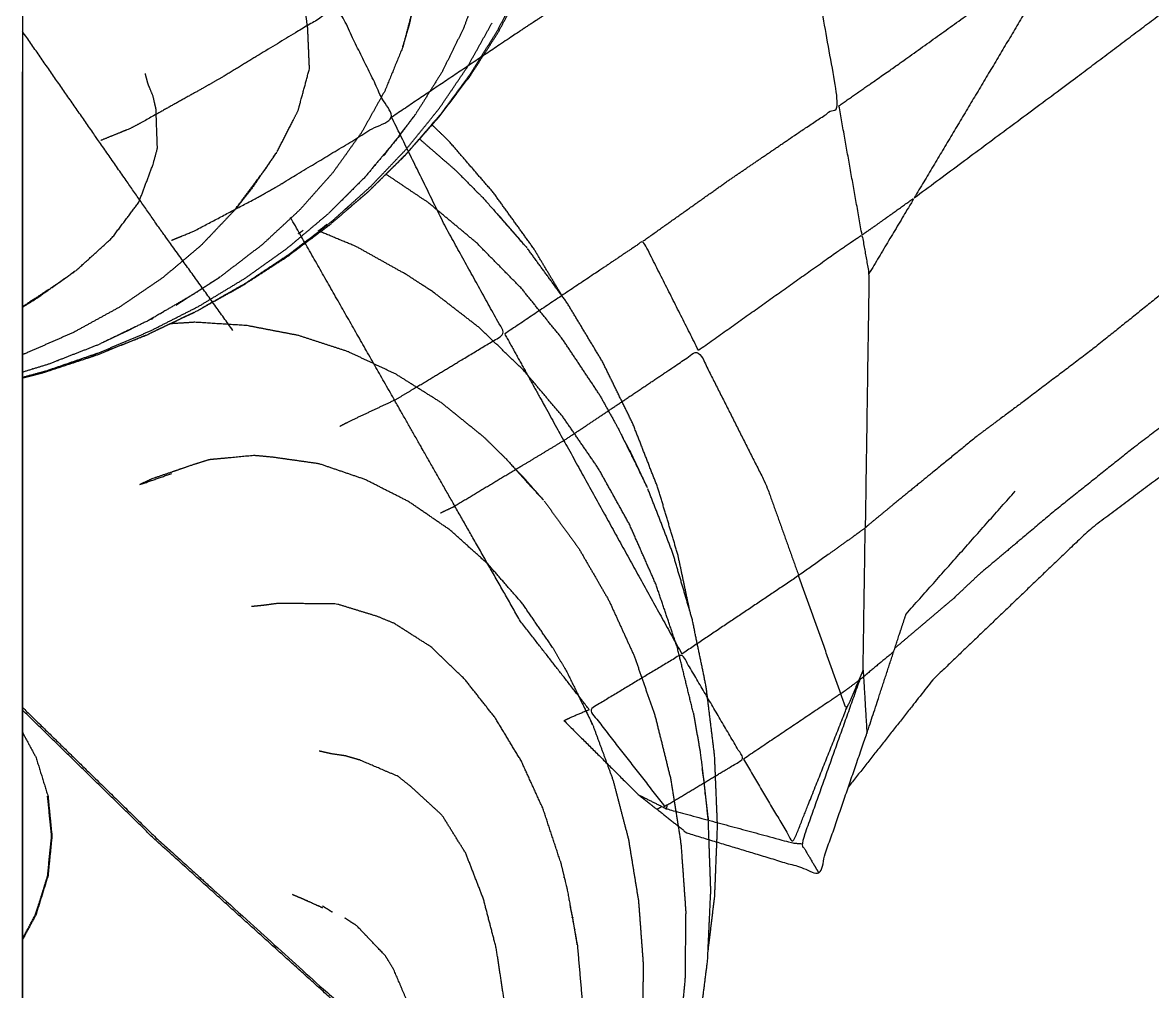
# Model space of a CAD drawing. Header units: millimetres. Extents: x 3429 to 24139, y -631 to 9878.
# Drawn here: x 8512.63 to 8530.02, y 3464.2 to 3479.12 of the extents above; entities that cross this region are included whole.
import ezdxf

# ---------------------------------------------------------------- set-up
doc = ezdxf.new("R2010")
doc.units = ezdxf.units.MM
doc.layers.add('multid_gorunus_3', color=23, linetype='Continuous', lineweight=13)
doc.layers.add('multid_gorunus_4', color=15, linetype='Continuous', lineweight=9)

# ---------------------------------------------------------------- blocks, each defined once
blk = doc.blocks.new('grup-2')
at = {"layer": 'multid_gorunus_3', "lineweight": -3}
for points, degree, knots in [([(1978.928, 6217.144), (1978.928, 6216.155), (1978.928, 6213.761), (1978.928, 6208.959), (1978.928, 6202.868), (1978.928, 6195.487), (1978.928, 6186.836), (1978.928, 6176.969), (1978.928, 6165.969), (1978.928, 6153.941), (1978.928, 6141.024), (1978.928, 6127.365), (1978.928, 6113.136), (1978.928, 6098.504), (1978.928, 6083.653), (1978.928, 6068.742), (1978.928, 6053.94), (1978.928, 6039.26), (1978.928, 6024.58), (1978.928, 6005.778), (1978.928, 5990.869), (1978.928, 5976.016), (1978.928, 5961.387), (1978.928, 5947.155), (1978.928, 5933.498), (1978.928, 5920.578), (1978.928, 5947.227), (1978.928, 5936.226), (1978.928, 5926.36), (1978.928, 5917.707), (1978.928, 5910.327), (1978.928, 5904.236), (1978.928, 5899.433), (1978.928, 5897.04), (1978.928, 5896.051)], 3, [200, 200, 200, 200, 215.285175, 230.934783, 246.910875, 263.16962, 279.661789, 296.333468, 313.127007, 329.982146, 346.837285, 363.630824, 380.302503, 396.794672, 413.053417, 429.029509, 444.679117, 459.964292, 475.249467, 490.899075, 506.875167, 523.133912, 539.62608, 556.29776, 573.091299, 589.946438, 606.801576, 623.595115, 640.266795, 656.758963, 673.017709, 688.9938, 704.643409, 719.928583, 719.928583, 719.928583, 719.928583]), ([(1965.201, 5939.884), (1963.975, 5940.794), (1962.749, 5941.704), (1961.895, 5942.347), (1961.042, 5942.99), (1960.411, 5943.443), (1959.78, 5943.896), (1958.93, 5944.519), (1958.081, 5945.141), (1957.47, 5945.597), (1956.86, 5946.052), (1956.39, 5946.403), (1955.919, 5946.753), (1955.125, 5947.347), (1954.33, 5947.94), (1953.68, 5948.437), (1953.03, 5948.933), (1952.565, 5949.278), (1952.101, 5949.623), (1951.51, 5950.076), (1950.918, 5950.528), (1950.461, 5950.895), (1950.004, 5951.262), (1949.924, 5951.338), (1949.844, 5951.414), (1949.833, 5951.436), (1949.822, 5951.458), (1949.769, 5951.53), (1949.716, 5951.602), (1949.363, 5951.924), (1949.01, 5952.246)], 2, [0, 0, 0, 1, 1, 2, 2, 3, 3, 4, 4, 5, 5, 6, 6, 7, 7, 8, 8, 9, 9, 10, 10, 11, 11, 12, 12, 13, 13, 14, 14, 15, 15, 15]), ([(1947.41, 5948.925), (1947.652, 5948.701), (1947.894, 5948.476), (1947.931, 5948.448), (1947.968, 5948.42), (1947.994, 5948.4), (1948.021, 5948.38), (1948.308, 5948.173), (1948.595, 5947.966), (1949.421, 5947.37), (1950.246, 5946.773), (1950.813, 5946.342), (1951.379, 5945.911), (1952.205, 5945.298), (1953.03, 5944.684), (1953.788, 5944.133), (1954.546, 5943.582), (1955.398, 5942.947), (1956.25, 5942.311), (1956.999, 5941.752), (1957.748, 5941.193), (1958.366, 5940.732), (1958.984, 5940.272), (1959.927, 5939.547), (1960.87, 5938.823), (1961.674, 5938.179), (1962.479, 5937.535), (1962.977, 5937.158), (1963.476, 5936.781), (1963.849, 5936.502), (1964.223, 5936.224), (1964.867, 5935.698), (1965.512, 5935.173), (1965.714, 5935.006), (1965.916, 5934.839), (1965.936, 5934.821), (1965.956, 5934.802)], 2, [5, 5, 5, 6, 6, 7, 7, 8, 8, 9, 9, 10, 10, 11, 11, 12, 12, 13, 13, 14, 14, 15, 15, 16, 16, 17, 17, 18, 18, 19, 19, 20, 20, 21, 21, 22, 22, 23, 23, 23]), ([(1967.426, 5947.266), (1967.248, 5946.272), (1967.071, 5945.278), (1967.88, 5944.739), (1968.69, 5944.2), (1969.48, 5943.661), (1970.27, 5943.121), (1970.56, 5942.924), (1970.851, 5942.727), (1970.955, 5942.658), (1971.06, 5942.589), (1971.179, 5942.51), (1971.298, 5942.432), (1972.273, 5941.778), (1973.247, 5941.124)], 2, [0, 0, 0, 1, 1, 2, 2, 3, 3, 4, 4, 5, 5, 6, 6, 7, 7, 7]), ([(1946.331, 5946.569), (1946.129, 5946.217), (1945.927, 5945.865), (1945.645, 5945.2), (1945.364, 5944.535), (1946.347, 5944.303), (1947.33, 5944.071), (1949.235, 5943.076), (1951.14, 5942.081), (1953.361, 5940.782), (1955.582, 5939.483), (1957.489, 5938.293), (1959.397, 5937.103), (1960.952, 5935.937), (1962.507, 5934.77), (1963.708, 5933.621), (1964.908, 5932.472), (1965.561, 5931.644), (1966.214, 5930.816)], 2, [-6, -6, -6, -5, -5, -4, -4, -3, -3, -2, -2, -1, -1, 0, 0, 1, 1, 2, 2, 2.886166, 2.886166, 2.886166]), ([(1969.373, 5939.22), (1968.728, 5939.678), (1968.083, 5940.136), (1967.541, 5940.506), (1966.998, 5940.876), (1966.679, 5941.089), (1966.36, 5941.301), (1966.715, 5943.289), (1967.071, 5945.278)], 2, [0, 0, 0, 1, 1, 2, 2, 3, 3, 4, 4, 4]), ([(1966.36, 5941.301), (1965.908, 5941.617), (1965.456, 5941.932), (1964.166, 5942.856), (1962.876, 5943.779), (1962.47, 5944.458), (1962.064, 5945.138)], 2, [0, 0, 0, 1, 1, 2, 2, 3, 3, 3]), ([(1950.895, 5944.137), (1951.126, 5943.969), (1951.357, 5943.801), (1953.035, 5942.589), (1954.713, 5941.376), (1956.023, 5940.413), (1957.333, 5939.449), (1957.959, 5938.988), (1958.586, 5938.526), (1959.26, 5938), (1959.934, 5937.474), (1960.901, 5936.739), (1961.868, 5936.003), (1962.46, 5935.529), (1963.051, 5935.056), (1963.629, 5934.57), (1964.206, 5934.084), (1964.401, 5933.901), (1964.595, 5933.718), (1965.047, 5933.334), (1965.5, 5932.951)], 2, [0, 0, 0, 1, 1, 2, 2, 3, 3, 4, 4, 5, 5, 6, 6, 7, 7, 8, 8, 9, 9, 9.968294, 9.968294, 9.968294]), ([(1976.637, 5939.23), (1976.466, 5939.299), (1976.295, 5939.369), (1975.797, 5939.632), (1975.3, 5939.895), (1975.198, 5939.952), (1975.097, 5940.009), (1975.061, 5940.029), (1975.026, 5940.049), (1974.967, 5940.085), (1974.908, 5940.121), (1974.077, 5940.623), (1973.247, 5941.124), (1973.662, 5941.97), (1974.078, 5942.816), (1974.685, 5942.449), (1975.292, 5942.083), (1975.565, 5941.916), (1975.838, 5941.75), (1976.001, 5941.657), (1976.164, 5941.564), (1976.634, 5941.302), (1977.103, 5941.039), (1977.187, 5940.995), (1977.27, 5940.951), (1977.498, 5940.858), (1977.726, 5940.766)], 2, [0, 0, 0, 1, 1, 2, 2, 3, 3, 4, 4, 5, 5, 6, 6, 7, 7, 8, 8, 9, 9, 10, 10, 11, 11, 12, 12, 13, 13, 13]), ([(1975.69, 5937.842), (1976.221, 5938.581), (1976.752, 5939.319), (1976.788, 5939.368), (1976.823, 5939.417), (1977.313, 5940.121), (1977.803, 5940.826), (1978.365, 5941.634), (1978.928, 5942.443)], 2, [3.52844, 3.52844, 3.52844, 4, 4, 5, 5, 6, 6, 6.594967, 6.594967, 6.594967]), ([(1973.201, 5936.768), (1972.902, 5936.947), (1972.603, 5937.127), (1972.054, 5937.458), (1971.506, 5937.789), (1971.961, 5938.612), (1972.416, 5939.434), (1972.832, 5940.279), (1973.247, 5941.124)], 2, [0, 0, 0, 1, 1, 2, 2, 3, 3, 4, 4, 4]), ([(1966.005, 5939.313), (1965.901, 5939.385), (1965.796, 5939.458), (1965.499, 5939.671), (1965.201, 5939.884), (1965.55, 5939.3), (1965.898, 5938.716)], 2, [0, 0, 0, 1, 1, 2, 2, 3, 3, 3]), ([(1970.204, 5932.004), (1970.736, 5932.687), (1971.267, 5933.37), (1971.77, 5934.253), (1972.273, 5935.137), (1972.737, 5935.952), (1973.201, 5936.768), (1974.001, 5938.173), (1974.802, 5939.579)], 2, [0, 0, 0, 1, 1, 2, 2, 3, 3, 4, 4, 4]), ([(1968.524, 5937.537), (1967.463, 5938.29), (1966.402, 5939.044), (1966.277, 5939.129), (1966.152, 5939.215), (1966.078, 5939.264), (1966.005, 5939.313), (1965.952, 5939.014), (1965.898, 5938.716), (1965.927, 5936.759), (1965.956, 5934.802)], 2, [0, 0, 0, 1, 1, 2, 2, 3, 3, 4, 4, 5, 5, 5]), ([(1968.524, 5937.537), (1968.948, 5938.378), (1969.373, 5939.22), (1969.705, 5938.997), (1970.037, 5938.773), (1970.772, 5938.281), (1971.506, 5937.789)], 2, [0, 0, 0, 1, 1, 2, 2, 3, 3, 3]), ([(1971.506, 5937.789), (1971.051, 5936.967), (1970.596, 5936.146), (1969.687, 5934.503), (1968.778, 5932.861)], 2, [0, 0, 0, 1, 1, 2, 2, 2]), ([(1970.596, 5936.146), (1970.107, 5936.474), (1969.617, 5936.802), (1969.071, 5937.169), (1968.524, 5937.537), (1968.002, 5936.501), (1967.48, 5935.465), (1967.23, 5934.767), (1966.981, 5934.068)], 2, [0, 0, 0, 1, 1, 2, 2, 3, 3, 4, 4, 4]), ([(1973.201, 5936.768), (1973.544, 5936.607), (1973.887, 5936.446), (1973.966, 5936.405), (1974.044, 5936.364)], 2, [0, 0, 0, 1, 1, 1.342687, 1.342687, 1.342687]), ([(1970.596, 5936.146), (1970.962, 5935.925), (1971.328, 5935.704), (1971.8, 5935.421), (1972.273, 5935.137)], 2, [0, 0, 0, 1, 1, 2, 2, 2]), ([(1965.989, 5932.612), (1965.972, 5933.707), (1965.956, 5934.802), (1966.032, 5934.747), (1966.108, 5934.691), (1966.544, 5934.379), (1966.981, 5934.068), (1967.88, 5933.464), (1968.778, 5932.861)], 2, [0, 0, 0, 1, 1, 2, 2, 3, 3, 4, 4, 4]), ([(1969.449, 5930.696), (1969.306, 5930.583), (1969.163, 5930.471), (1968.931, 5930.288), (1968.699, 5930.106), (1967.685, 5929.798), (1966.671, 5929.491), (1966.301, 5930.566), (1965.93, 5931.64), (1965.724, 5932.268), (1965.518, 5932.896), (1965.423, 5933.186), (1965.327, 5933.476)], 2, [0, 0, 0, 1, 1, 2, 2, 3, 3, 4, 4, 5, 5, 6, 6, 6]), ([(1965.518, 5932.896), (1965.722, 5932.728), (1965.926, 5932.559), (1965.954, 5932.533), (1965.982, 5932.507), (1965.956, 5932.074), (1965.93, 5931.64)], 2, [11, 11, 11, 12, 12, 13, 13, 14, 14, 14]), ([(1969.01, 5930.535), (1968.419, 5930.89), (1967.828, 5931.244), (1968.303, 5932.053), (1968.778, 5932.861), (1969.491, 5932.433), (1970.204, 5932.004), (1969.624, 5931.259), (1969.044, 5930.515)], 2, [0, 0, 0, 1, 1, 2, 2, 3, 3, 4, 4, 4]), ([(1966.04, 5932.468), (1966.489, 5931.205), (1966.938, 5929.942), (1966.805, 5929.716), (1966.671, 5929.491)], 2, [0, 0, 0, 1, 1, 2, 2, 2]), ([(1966.332, 5932.251), (1966.281, 5932.287), (1966.231, 5932.323), (1966.145, 5932.387), (1966.059, 5932.45), (1966.153, 5932.231), (1966.247, 5932.013)], 2, [0, 0, 0, 1, 1, 2, 2, 3, 3, 3]), ([(1967.828, 5931.244), (1967.184, 5931.678), (1966.54, 5932.111), (1966.436, 5932.181), (1966.332, 5932.251), (1966.289, 5932.132), (1966.247, 5932.013), (1966.658, 5930.982), (1967.068, 5929.951), (1967.448, 5930.598), (1967.828, 5931.244)], 2, [0, 0, 0, 1, 1, 2, 2, 3, 3, 4, 4, 5, 5, 5]), ([(1978.928, 5932.038), (1977.912, 5931.045), (1976.897, 5930.053), (1975.519, 5928.808), (1974.141, 5927.562), (1973.288, 5926.85), (1966.342, 5921.446)], 2, [1.233668, 1.233668, 1.233668, 2, 2, 3, 3, 3.596962, 3.596962, 3.596962]), ([(1970.204, 5932.004), (1970.349, 5931.942), (1970.495, 5931.88), (1970.542, 5931.857), (1970.59, 5931.833)], 2, [0, 0, 0, 1, 1, 2, 2, 2]), ([(1970.59, 5931.834), (1970.59, 5931.834), (1970.59, 5931.833), (1970.019, 5931.264), (1969.449, 5930.696)], 2, [1.999891, 1.999891, 1.999891, 2, 2, 3, 3, 3]), ([(1969.067, 5930.504), (1969.041, 5930.491), (1969.016, 5930.478), (1968.042, 5930.215), (1967.068, 5929.951), (1967.003, 5929.946), (1966.938, 5929.942)], 2, [0, 0, 0, 1, 1, 2, 2, 3, 3, 3])]:
    blk.add_open_spline(points, degree=degree, knots=knots, dxfattribs=at)
for points in [[(1962.876, 5943.779), (1964.038, 5941.831), (1965.201, 5939.884)], [(1966.005, 5939.313), (1966.182, 5940.307), (1966.36, 5941.301)], [(1965.327, 5933.476), (1964.487, 5934.422), (1963.647, 5935.368)], [(1972.497, 5935.032), (1972.385, 5935.085), (1972.273, 5935.137)], [(1966.332, 5932.251), (1966.656, 5933.16), (1966.981, 5934.068)], [(1965.989, 5932.612), (1965.985, 5932.56), (1965.982, 5932.507)], [(1965.982, 5932.507), (1966.011, 5932.488), (1966.04, 5932.468)], [(1965.989, 5932.612), (1966.024, 5932.531), (1966.059, 5932.45)], [(1966.059, 5932.45), (1966.049, 5932.459), (1966.04, 5932.468)], [(1969.449, 5930.696), (1969.258, 5930.6), (1969.067, 5930.504)], [(1969.01, 5930.535), (1969.027, 5930.525), (1969.044, 5930.515)], [(1969.01, 5930.535), (1969.013, 5930.506), (1969.016, 5930.478)], [(1969.044, 5930.515), (1969.048, 5930.513), (1969.051, 5930.512)], [(1969.067, 5930.504), (1969.059, 5930.508), (1969.051, 5930.512)], [(1969.163, 5930.471), (1969.126, 5930.493), (1969.089, 5930.514)]]:
    blk.add_open_spline(points, degree=2, dxfattribs=at)
at = {"layer": 'multid_gorunus_4', "lineweight": -3}
for points, knots in [([(1973.932, 5939.701), (1973.78, 5939.83), (1973.627, 5939.96), (1973.338, 5940.243), (1973.049, 5940.526), (1972.784, 5940.826), (1972.519, 5941.126), (1972.28, 5941.441), (1972.04, 5941.757), (1971.827, 5942.087), (1971.615, 5942.416), (1971.43, 5942.758), (1971.245, 5943.1), (1971.089, 5943.453), (1970.932, 5943.806), (1970.806, 5944.167), (1970.68, 5944.528), (1970.585, 5944.897), (1970.491, 5945.265), (1970.428, 5945.638), (1970.365, 5946.012), (1970.334, 5946.387), (1970.304, 5946.763), (1970.307, 5947.14), (1970.31, 5947.516), (1970.347, 5947.89), (1970.385, 5948.265), (1970.456, 5948.635), (1970.528, 5949.004), (1970.634, 5949.367), (1970.74, 5949.729)], [-0.490995, -0.490995, -0.490995, 0, 0, 1, 1, 2, 2, 3, 3, 4, 4, 5, 5, 6, 6, 7, 7, 8, 8, 9, 9, 10, 10, 11, 11, 12, 12, 13, 13, 14, 14, 14]), ([(1976.973, 5937.796), (1976.634, 5937.956), (1976.295, 5938.115), (1975.928, 5938.319), (1975.56, 5938.522), (1975.211, 5938.748), (1974.861, 5938.973), (1974.531, 5939.22), (1974.201, 5939.467), (1973.892, 5939.733), (1973.583, 5940), (1973.297, 5940.285), (1973.012, 5940.57), (1972.751, 5940.872), (1972.489, 5941.174), (1972.255, 5941.492), (1972.021, 5941.81), (1971.814, 5942.142), (1971.608, 5942.475), (1971.431, 5942.819), (1971.254, 5943.163), (1971.108, 5943.518), (1970.963, 5943.872), (1970.85, 5944.235), (1970.737, 5944.598), (1970.658, 5944.966), (1970.58, 5945.335), (1970.536, 5945.707), (1970.493, 5946.079)], [0.114457, 0.114457, 0.114457, 1, 1, 2, 2, 3, 3, 4, 4, 5, 5, 6, 6, 7, 7, 8, 8, 9, 9, 10, 10, 11, 11, 12, 12, 13, 13, 14, 14, 14]), ([(1971.638, 5945.322), (1971.634, 5944.966), (1971.63, 5944.61), (1971.672, 5944.253), (1971.714, 5943.896), (1971.8, 5943.542), (1971.885, 5943.188), (1972.012, 5942.842), (1972.139, 5942.495), (1972.305, 5942.158), (1972.471, 5941.821), (1972.674, 5941.497), (1972.876, 5941.174)], [0, 0, 0, 1, 1, 2, 2, 3, 3, 4, 4, 5, 5, 6, 6, 6]), ([(1974.756, 5941.091), (1974.72, 5941.161), (1974.685, 5941.231), (1974.598, 5941.551), (1974.512, 5941.871), (1974.525, 5942.182), (1974.538, 5942.492), (1974.555, 5942.615), (1974.571, 5942.738), (1974.701, 5943.02), (1974.831, 5943.302), (1974.892, 5943.389), (1974.953, 5943.475), (1975.024, 5943.549), (1975.095, 5943.622), (1975.147, 5943.693), (1975.2, 5943.764)], [-2.220698, -2.220698, -2.220698, -2, -2, -1, -1, 0, 0, 1, 1, 2, 2, 3, 3, 4, 4, 5, 5, 5]), ([(1972.923, 5942.784), (1972.999, 5942.494), (1973.076, 5942.204), (1973.023, 5942.38), (1972.971, 5942.555), (1972.895, 5942.898), (1972.819, 5943.24), (1972.857, 5943.066), (1972.894, 5942.892), (1972.901, 5942.868), (1972.907, 5942.844)], [-1.842655, -1.842655, -1.842655, -1, -1, 0, 0, 1, 1, 2, 2, 2.069624, 2.069624, 2.069624]), ([(1976.16, 5938.192), (1975.837, 5938.376), (1975.513, 5938.559), (1975.167, 5938.788), (1974.821, 5939.018), (1974.496, 5939.268), (1974.171, 5939.519), (1973.869, 5939.79), (1973.567, 5940.061), (1973.291, 5940.351), (1973.014, 5940.641), (1972.765, 5940.949), (1972.516, 5941.256), (1972.296, 5941.58), (1972.077, 5941.903), (1971.889, 5942.239), (1971.701, 5942.576)], [6.112471, 6.112471, 6.112471, 7, 7, 8, 8, 9, 9, 10, 10, 11, 11, 12, 12, 13, 13, 14, 14, 14]), ([(1973.076, 5942.204), (1973.213, 5941.868), (1973.35, 5941.533), (1973.53, 5941.21), (1973.711, 5940.887), (1973.931, 5940.58), (1974.151, 5940.272), (1974.407, 5939.984), (1974.663, 5939.696), (1974.952, 5939.428), (1975.241, 5939.161), (1975.559, 5938.917), (1975.877, 5938.673)], [0, 0, 0, 1, 1, 2, 2, 3, 3, 4, 4, 5, 5, 6, 6, 6]), ([(1978.107, 5938.763), (1977.83, 5939.013), (1977.554, 5939.263), (1977.346, 5939.538), (1977.139, 5939.813), (1977.028, 5940.109), (1976.918, 5940.404), (1976.885, 5940.525), (1976.853, 5940.645), (1976.863, 5940.949), (1976.874, 5941.252), (1976.897, 5941.352), (1976.92, 5941.451), (1976.958, 5941.541), (1976.995, 5941.632), (1977.017, 5941.714), (1977.038, 5941.796)], [-3, -3, -3, -2, -2, -1, -1, 0, 0, 1, 1, 2, 2, 3, 3, 4, 4, 5, 5, 5]), ([(1973.029, 5940.974), (1972.952, 5941.074), (1972.876, 5941.174), (1973.014, 5940.99), (1973.152, 5940.806), (1973.404, 5940.506), (1973.655, 5940.205), (1973.937, 5939.924), (1974.219, 5939.642), (1974.051, 5939.81), (1973.882, 5939.977), (1973.876, 5939.984), (1973.869, 5939.991)], [0.67612, 0.67612, 0.67612, 1, 1, 2, 2, 3, 3, 4, 4, 5, 5, 5.024443, 5.024443, 5.024443]), ([(1970.61, 5938.354), (1970.834, 5938.727), (1971.058, 5939.101), (1971.368, 5939.53), (1971.677, 5939.959), (1972.02, 5940.357), (1972.363, 5940.754), (1972.494, 5940.881), (1972.624, 5941.007)], [-0.817977, -0.817977, -0.817977, 0, 0, 1, 1, 2, 2, 2.349154, 2.349154, 2.349154]), ([(1973.367, 5940.536), (1973.358, 5940.547), (1973.348, 5940.557), (1973.261, 5940.671), (1973.174, 5940.784)], [-0.0363291, -0.0363291, -0.0363291, 0, 0, 0.3679937, 0.3679937, 0.3679937]), ([(1975.421, 5939.999), (1975.214, 5940.298), (1975.008, 5940.598), (1975.112, 5940.445), (1975.216, 5940.293), (1975.437, 5939.997), (1975.658, 5939.7), (1975.539, 5939.85), (1975.421, 5939.999)], [0, 0, 0, 1, 1, 2, 2, 3, 3, 4, 4, 4]), ([(1970.057, 5936.87), (1970.339, 5937.292), (1970.62, 5937.714), (1970.935, 5938.102), (1971.249, 5938.49), (1971.594, 5938.84), (1971.938, 5939.19), (1972.309, 5939.499), (1972.68, 5939.808), (1973.007, 5940.027), (1973.333, 5940.247)], [-19, -19, -19, -18, -18, -17, -17, -16, -16, -15, -15, -14.171919, -14.171919, -14.171919]), ([(1972.26, 5940.306), (1972.046, 5940.09), (1971.831, 5939.874), (1971.493, 5939.488), (1971.155, 5939.102), (1971.355, 5939.334), (1971.555, 5939.567), (1971.6, 5939.613), (1971.644, 5939.66)], [-3, -3, -3, -2, -2, -1, -1, 0, 0, 0.126187, 0.126187, 0.126187]), ([(1978.928, 5937.122), (1978.742, 5937.173), (1978.556, 5937.223), (1978.151, 5937.363), (1977.747, 5937.502), (1977.356, 5937.667), (1976.965, 5937.833), (1976.591, 5938.023), (1976.216, 5938.214), (1975.861, 5938.429), (1975.505, 5938.644), (1975.171, 5938.882), (1974.838, 5939.121), (1974.528, 5939.382), (1974.219, 5939.642)], [7.552232, 7.552232, 7.552232, 8, 8, 9, 9, 10, 10, 11, 11, 12, 12, 13, 13, 14, 14, 14]), ([(1975.658, 5939.7), (1975.919, 5939.426), (1976.18, 5939.151), (1976.477, 5938.901), (1976.774, 5938.651), (1977.102, 5938.427), (1977.43, 5938.204), (1977.785, 5938.009), (1978.139, 5937.814), (1978.516, 5937.648), (1978.893, 5937.483), (1978.91, 5937.477), (1978.928, 5937.471)], [0, 0, 0, 1, 1, 2, 2, 3, 3, 4, 4, 5, 5, 5.043953, 5.043953, 5.043953]), ([(1974.344, 5939.362), (1974.296, 5939.397), (1974.249, 5939.432), (1974.233, 5939.446), (1974.216, 5939.46)], [-1.141821, -1.141821, -1.141821, -1, -1, -0.9461045, -0.9461045, -0.9461045]), ([(1974.375, 5939.376), (1974.347, 5939.396), (1974.318, 5939.416), (1974.28, 5939.447), (1974.243, 5939.478)], [-6.0850316, -6.0850316, -6.0850316, -6, -6, -5.8809314, -5.8809314, -5.8809314]), ([(1968.601, 5931.952), (1968.725, 5932.457), (1968.849, 5932.961), (1969.013, 5933.446), (1969.177, 5933.931), (1969.38, 5934.391), (1969.583, 5934.852), (1969.822, 5935.283), (1970.062, 5935.714), (1970.336, 5936.113), (1970.609, 5936.511), (1970.915, 5936.872), (1971.22, 5937.233), (1971.554, 5937.555), (1971.887, 5937.876), (1972.246, 5938.154), (1972.605, 5938.432), (1972.809, 5938.565), (1973.013, 5938.698), (1973.398, 5938.914), (1973.784, 5939.129), (1974.064, 5939.246), (1974.344, 5939.362)], [-18, -18, -18, -17, -17, -16, -16, -15, -15, -14, -14, -13, -13, -12, -12, -11, -11, -10, -10, -9, -9, -8, -8, -7.304166, -7.304166, -7.304166]), ([(1968.656, 5933.523), (1968.747, 5933.952), (1968.838, 5934.381), (1968.991, 5934.896), (1969.145, 5935.41), (1969.339, 5935.908), (1969.533, 5936.406), (1969.767, 5936.883), (1970, 5937.36), (1970.271, 5937.81), (1970.542, 5938.261), (1970.848, 5938.681), (1971.155, 5939.102)], [-0.815732, -0.815732, -0.815732, 0, 0, 1, 1, 2, 2, 3, 3, 4, 4, 5, 5, 5]), ([(1978.928, 5938.202), (1978.83, 5938.263), (1978.731, 5938.323), (1978.419, 5938.543), (1978.107, 5938.763), (1978.265, 5938.651), (1978.423, 5938.539), (1978.459, 5938.515), (1978.496, 5938.491)], [-0.576444, -0.576444, -0.576444, 0, 0, 1, 1, 2, 2, 2.112462, 2.112462, 2.112462]), ([(1976.286, 5938.411), (1976.082, 5938.542), (1975.877, 5938.673), (1976.079, 5938.541), (1976.281, 5938.409), (1976.636, 5938.202), (1976.991, 5937.994), (1977.367, 5937.813), (1977.743, 5937.632)], [0.4035, 0.4035, 0.4035, 1, 1, 2, 2, 3, 3, 4, 4, 4]), ([(1978.928, 5937.111), (1978.769, 5937.152), (1978.61, 5937.193), (1978.203, 5937.327), (1977.795, 5937.461), (1977.4, 5937.62), (1977.005, 5937.779), (1976.645, 5937.952), (1976.285, 5938.125)], [2.619879, 2.619879, 2.619879, 3, 3, 4, 4, 5, 5, 5.94465, 5.94465, 5.94465]), ([(1971.822, 5936.196), (1972.151, 5936.462), (1972.481, 5936.729), (1972.832, 5936.949), (1973.183, 5937.17), (1973.552, 5937.344), (1973.922, 5937.517), (1974.305, 5937.642), (1974.688, 5937.766), (1975.082, 5937.841), (1975.475, 5937.917), (1975.874, 5937.942), (1976.272, 5937.968), (1976.467, 5937.956), (1976.662, 5937.944)], [-7, -7, -7, -6, -6, -5, -5, -4, -4, -3, -3, -2, -2, -1, -1, -0.512864, -0.512864, -0.512864]), ([(1977.675, 5937.665), (1977.485, 5937.755), (1977.295, 5937.846), (1977.246, 5937.872), (1977.197, 5937.898)], [4.1517845, 4.1517845, 4.1517845, 5, 5, 5.1341144, 5.1341144, 5.1341144]), ([(1977.622, 5937.534), (1977.342, 5937.645), (1977.061, 5937.755), (1977.048, 5937.761), (1977.035, 5937.767)], [-0.7073454, -0.7073454, -0.7073454, 0, 0, 0.0336512, 0.0336512, 0.0336512]), ([(1978.928, 5937.203), (1978.729, 5937.264), (1978.53, 5937.325), (1978.137, 5937.479), (1977.743, 5937.632)], [12.51247, 12.51247, 12.51247, 13, 13, 14, 14, 14]), ([(1977.916, 5937.423), (1977.885, 5937.433), (1977.855, 5937.443), (1977.822, 5937.456), (1977.789, 5937.469)], [-1.0756098, -1.0756098, -1.0756098, -1, -1, -0.9171985, -0.9171985, -0.9171985]), ([(1970.057, 5936.87), (1969.908, 5936.602), (1969.759, 5936.334), (1969.53, 5935.87), (1969.302, 5935.405), (1969.433, 5935.685), (1969.565, 5935.965), (1969.631, 5936.088), (1969.698, 5936.21)], [-3, -3, -3, -2, -2, -1, -1, 0, 0, 0.270738, 0.270738, 0.270738]), ([(1971.822, 5936.196), (1971.655, 5936.032), (1971.489, 5935.868), (1971.194, 5935.543), (1970.899, 5935.218), (1971.056, 5935.398), (1971.214, 5935.578), (1971.291, 5935.657), (1971.369, 5935.735)], [-3, -3, -3, -2, -2, -1, -1, 0, 0, 0.254776, 0.254776, 0.254776]), ([(1970.76, 5932.949), (1970.997, 5933.294), (1971.234, 5933.639), (1971.501, 5933.944), (1971.768, 5934.25), (1972.061, 5934.512), (1972.355, 5934.775), (1972.671, 5934.992), (1972.987, 5935.209), (1973.322, 5935.378), (1973.657, 5935.548), (1974.008, 5935.668), (1974.359, 5935.788), (1974.714, 5935.839), (1975.07, 5935.889), (1975.217, 5935.903), (1975.365, 5935.917), (1975.709, 5935.884), (1976.053, 5935.852), (1976.172, 5935.815), (1976.292, 5935.778), (1976.614, 5935.667), (1976.937, 5935.557), (1977.032, 5935.512), (1977.127, 5935.467), (1976.878, 5935.555), (1976.628, 5935.642)], [-7, -7, -7, -6, -6, -5, -5, -4, -4, -3, -3, -2, -2, -1, -1, 0, 0, 1, 1, 2, 2, 3, 3, 4, 4, 5, 5, 5.79474, 5.79474, 5.79474]), ([(1970.899, 5935.218), (1970.634, 5934.854), (1970.368, 5934.49), (1970.136, 5934.09), (1969.904, 5933.689), (1969.707, 5933.257), (1969.51, 5932.825), (1969.351, 5932.365), (1969.191, 5931.905), (1969.071, 5931.422), (1968.951, 5930.938), (1968.872, 5930.437), (1968.793, 5929.935), (1968.756, 5929.42), (1968.72, 5928.905), (1968.725, 5928.382), (1968.731, 5927.858), (1968.78, 5927.331), (1968.828, 5926.805)], [-1, -1, -1, 0, 0, 1, 1, 2, 2, 3, 3, 4, 4, 5, 5, 6, 6, 7, 7, 8, 8, 8]), ([(1968.376, 5928.275), (1968.324, 5928.708), (1968.272, 5929.14), (1968.251, 5929.678), (1968.23, 5930.216), (1968.252, 5930.754), (1968.274, 5931.293), (1968.34, 5931.826), (1968.405, 5932.36), (1968.513, 5932.884), (1968.622, 5933.408), (1968.772, 5933.917), (1968.922, 5934.426)], [-0.812555, -0.812555, -0.812555, 0, 0, 1, 1, 2, 2, 3, 3, 4, 4, 5, 5, 5]), ([(1970.651, 5929.676), (1970.783, 5930.077), (1970.915, 5930.477), (1971.083, 5930.846), (1971.251, 5931.214), (1971.453, 5931.547), (1971.654, 5931.88), (1971.885, 5932.173), (1972.116, 5932.466), (1972.375, 5932.716), (1972.634, 5932.967), (1972.92, 5933.149), (1973.206, 5933.332), (1973.34, 5933.387), (1973.475, 5933.442), (1973.782, 5933.536), (1974.09, 5933.631), (1974.425, 5933.634), (1974.76, 5933.638), (1974.877, 5933.64), (1974.993, 5933.641), (1975.101, 5933.626), (1975.209, 5933.611), (1975.305, 5933.601), (1975.402, 5933.591)], [-6, -6, -6, -5, -5, -4, -4, -3, -3, -2, -2, -1, -1, 0, 0, 1, 1, 2, 2, 3, 3, 4, 4, 5, 5, 6, 6, 6]), ([(1970.76, 5932.949), (1970.647, 5932.753), (1970.535, 5932.556), (1970.343, 5932.162), (1970.15, 5931.768), (1970.251, 5931.978), (1970.351, 5932.187), (1970.374, 5932.231), (1970.398, 5932.275)], [-3, -3, -3, -2, -2, -1, -1, 0, 0, 0.114813, 0.114813, 0.114813]), ([(1972.465, 5926.124), (1973.307, 5926.827), (1974.149, 5927.53), (1975.528, 5928.776), (1976.907, 5930.021), (1977.917, 5931.009), (1978.928, 5931.997)], [28.411093, 28.411093, 28.411093, 29, 29, 30, 30, 30.762264, 30.762264, 30.762264]), ([(1968.601, 5931.952), (1968.548, 5931.646), (1968.495, 5931.341), (1968.433, 5930.816), (1968.371, 5930.29), (1968.404, 5930.601), (1968.437, 5930.912), (1968.451, 5931.004), (1968.466, 5931.096)], [-3, -3, -3, -2, -2, -1, -1, 0, 0, 0.177133, 0.177133, 0.177133]), ([(1970.15, 5931.768), (1969.994, 5931.343), (1969.838, 5930.917), (1969.72, 5930.465), (1969.602, 5930.013), (1969.525, 5929.539), (1969.447, 5929.065), (1969.41, 5928.574), (1969.374, 5928.083), (1969.38, 5927.58), (1969.385, 5927.076), (1969.433, 5926.567), (1969.482, 5926.057), (1969.573, 5925.545), (1969.664, 5925.034), (1969.797, 5924.526), (1969.931, 5924.018), (1970.106, 5923.519), (1970.281, 5923.02), (1970.497, 5922.535), (1970.712, 5922.05)], [0, 0, 0, 1, 1, 2, 2, 3, 3, 4, 4, 5, 5, 6, 6, 7, 7, 8, 8, 9, 9, 10, 10, 10]), ([(1978.928, 5931.651), (1978.825, 5931.46), (1978.722, 5931.269), (1978.63, 5930.971), (1978.537, 5930.673), (1978.507, 5930.366), (1978.476, 5930.058), (1978.507, 5929.751), (1978.537, 5929.444), (1978.63, 5929.146), (1978.722, 5928.848), (1978.825, 5928.657), (1978.928, 5928.465)], [4.315811, 4.315811, 4.315811, 5, 5, 6, 6, 7, 7, 8, 8, 9, 9, 9.684746, 9.684746, 9.684746]), ([(1971.623, 5924.843), (1971.564, 5925.301), (1971.504, 5925.759), (1971.486, 5926.207), (1971.468, 5926.654), (1971.49, 5927.084), (1971.512, 5927.515), (1971.574, 5927.923), (1971.636, 5928.331), (1971.735, 5928.713), (1971.835, 5929.094), (1971.97, 5929.444), (1972.106, 5929.794), (1972.288, 5930.087), (1972.47, 5930.379), (1972.708, 5930.597), (1972.945, 5930.815), (1973.047, 5930.897), (1973.149, 5930.978), (1973.445, 5931.104), (1973.741, 5931.23), (1973.852, 5931.262), (1973.962, 5931.294), (1974.07, 5931.309), (1974.178, 5931.325), (1974.27, 5931.346), (1974.363, 5931.367)], [-8, -8, -8, -7, -7, -6, -6, -5, -5, -4, -4, -3, -3, -2, -2, -1, -1, 0, 0, 1, 1, 2, 2, 3, 3, 4, 4, 5, 5, 5]), ([(1978.928, 5928.477), (1978.828, 5928.663), (1978.728, 5928.85), (1978.635, 5929.147), (1978.543, 5929.445), (1978.512, 5929.752), (1978.482, 5930.058), (1978.512, 5930.365), (1978.543, 5930.672), (1978.54, 5930.673), (1978.537, 5930.673)], [21.332161, 21.332161, 21.332161, 22, 22, 23, 23, 24, 24, 25, 25, 26, 26, 26]), ([(1969.808, 5923.238), (1969.618, 5923.624), (1969.429, 5924.01), (1969.236, 5924.506), (1969.043, 5925.002), (1968.891, 5925.516), (1968.738, 5926.03), (1968.628, 5926.557), (1968.517, 5927.083), (1968.449, 5927.617), (1968.382, 5928.151), (1968.358, 5928.687), (1968.333, 5929.224), (1968.352, 5929.757), (1968.371, 5930.29)], [-0.814226, -0.814226, -0.814226, 0, 0, 1, 1, 2, 2, 3, 3, 4, 4, 5, 5, 6, 6, 6]), ([(1970.651, 5929.676), (1970.599, 5929.465), (1970.548, 5929.254), (1970.468, 5928.816), (1970.388, 5928.379), (1970.425, 5928.6), (1970.462, 5928.821), (1970.481, 5928.906), (1970.499, 5928.991)], [-3, -3, -3, -2, -2, -1, -1, 0, 0, 0.197764, 0.197764, 0.197764]), ([(1974.309, 5928.954), (1974.452, 5929.02), (1974.594, 5929.086), (1974.685, 5929.123), (1974.776, 5929.161), (1974.543, 5929.057), (1974.309, 5928.954)], [0.544726, 0.544726, 0.544726, 1, 1, 2, 2, 2.755007, 2.755007, 2.755007]), ([(1975.158, 5919.834), (1974.876, 5920.241), (1974.594, 5920.648), (1974.349, 5921.07), (1974.104, 5921.493), (1973.897, 5921.927), (1973.691, 5922.361), (1973.524, 5922.801), (1973.357, 5923.241), (1973.231, 5923.681), (1973.105, 5924.122), (1973.02, 5924.556), (1972.935, 5924.991), (1972.891, 5925.415), (1972.846, 5925.838), (1972.842, 5926.246), (1972.839, 5926.653), (1972.895, 5927.021), (1972.951, 5927.388), (1973.084, 5927.698), (1973.217, 5928.008), (1973.28, 5928.112), (1973.342, 5928.215), (1973.564, 5928.447), (1973.786, 5928.68), (1973.877, 5928.738), (1973.968, 5928.797)], [-10, -10, -10, -9, -9, -8, -8, -7, -7, -6, -6, -5, -5, -4, -4, -3, -3, -2, -2, -1, -1, 0, 0, 1, 1, 2, 2, 3, 3, 3]), ([(1970.388, 5928.379), (1970.348, 5927.92), (1970.308, 5927.462), (1970.31, 5926.987), (1970.312, 5926.512), (1970.355, 5926.027), (1970.399, 5925.542), (1970.485, 5925.051), (1970.572, 5924.561), (1970.7, 5924.07), (1970.828, 5923.579), (1970.998, 5923.093), (1971.168, 5922.608), (1971.379, 5922.132), (1971.59, 5921.657), (1971.84, 5921.198), (1972.09, 5920.738), (1972.378, 5920.299), (1972.665, 5919.86), (1972.989, 5919.446), (1973.312, 5919.031), (1973.668, 5918.647), (1974.025, 5918.262), (1974.412, 5917.911), (1974.798, 5917.56)], [0, 0, 0, 1, 1, 2, 2, 3, 3, 4, 4, 5, 5, 6, 6, 7, 7, 8, 8, 9, 9, 10, 10, 11, 11, 12, 12, 12])]:
    blk.add_open_spline(points, degree=2, knots=knots, dxfattribs=at)
for points in [[(1977.02, 5941.728), (1977.021, 5941.729), (1977.022, 5941.73)], [(1977.021, 5941.731), (1977.022, 5941.73), (1977.022, 5941.73)], [(1972.63, 5941.013), (1972.612, 5941.034), (1972.593, 5941.055)], [(1972.897, 5941.146), (1972.896, 5941.147), (1972.896, 5941.148)], [(1972.922, 5941.113), (1972.922, 5941.113), (1972.922, 5941.112)], [(1972.925, 5941.109), (1972.925, 5941.109), (1972.925, 5941.109)], [(1972.948, 5941.078), (1972.948, 5941.078), (1972.949, 5941.078)], [(1972.958, 5941.087), (1972.958, 5941.087), (1972.958, 5941.088)], [(1975.008, 5940.598), (1974.882, 5940.844), (1974.756, 5941.091)], [(1972.629, 5941.012), (1972.63, 5941.013), (1972.63, 5941.013)], [(1972.731, 5940.895), (1972.729, 5940.893), (1972.727, 5940.89)], [(1972.733, 5940.884), (1972.734, 5940.886), (1972.736, 5940.888)], [(1972.74, 5940.876), (1972.742, 5940.878), (1972.744, 5940.88)], [(1973.029, 5940.973), (1973.028, 5940.972), (1973.026, 5940.971)], [(1973.032, 5940.97), (1973.031, 5940.969), (1973.03, 5940.968)], [(1973.135, 5940.835), (1973.083, 5940.903), (1973.032, 5940.97)], [(1972.82, 5940.792), (1972.54, 5940.549), (1972.26, 5940.306)], [(1972.85, 5940.757), (1972.849, 5940.755), (1972.847, 5940.754)], [(1973.132, 5940.833), (1973.131, 5940.832), (1973.129, 5940.831)], [(1973.174, 5940.784), (1973.152, 5940.807), (1973.129, 5940.831)], [(1973.26, 5940.672), (1973.261, 5940.673), (1973.262, 5940.675)], [(1974.968, 5940.674), (1974.969, 5940.675), (1974.971, 5940.676)], [(1974.973, 5940.671), (1974.97, 5940.673), (1974.968, 5940.674)], [(1974.969, 5940.667), (1974.971, 5940.669), (1974.972, 5940.671)], [(1974.975, 5940.663), (1974.972, 5940.665), (1974.969, 5940.668)], [(1975.062, 5940.518), (1975.062, 5940.519), (1975.062, 5940.519)], [(1973.104, 5940.472), (1973.105, 5940.473), (1973.107, 5940.475)], [(1973.523, 5940.367), (1973.506, 5940.385), (1973.49, 5940.403)], [(1973.521, 5940.366), (1973.52, 5940.367), (1973.52, 5940.367)], [(1973.521, 5940.366), (1973.522, 5940.366), (1973.523, 5940.367)], [(1975.12, 5940.433), (1975.121, 5940.432), (1975.122, 5940.432)], [(1975.125, 5940.427), (1975.124, 5940.428), (1975.124, 5940.428)], [(1975.169, 5940.365), (1975.167, 5940.366), (1975.165, 5940.367)], [(1975.197, 5940.323), (1975.195, 5940.325), (1975.192, 5940.327)], [(1973.633, 5940.231), (1973.632, 5940.233), (1973.63, 5940.235)], [(1975.285, 5940.2), (1975.282, 5940.202), (1975.279, 5940.205)], [(1975.309, 5940.168), (1975.303, 5940.172), (1975.298, 5940.177)], [(1975.314, 5940.162), (1975.308, 5940.166), (1975.303, 5940.17)], [(1975.336, 5940.122), (1975.338, 5940.124), (1975.34, 5940.127)], [(1975.548, 5939.839), (1975.549, 5939.841), (1975.551, 5939.843)], [(1973.89, 5939.735), (1973.89, 5939.736), (1973.89, 5939.736)], [(1973.963, 5939.707), (1973.935, 5939.73), (1973.906, 5939.754)], [(1973.931, 5939.699), (1973.932, 5939.7), (1973.932, 5939.7)], [(1973.944, 5939.688), (1973.945, 5939.689), (1973.945, 5939.689)], [(1973.945, 5939.721), (1973.946, 5939.721), (1973.946, 5939.722)], [(1973.963, 5939.706), (1973.963, 5939.706), (1973.963, 5939.707)], [(1974.146, 5939.716), (1974.145, 5939.716), (1974.144, 5939.717)], [(1975.628, 5939.738), (1975.628, 5939.738), (1975.629, 5939.738)], [(1974.017, 5939.625), (1974.018, 5939.626), (1974.019, 5939.627)], [(1974.215, 5939.46), (1974.214, 5939.459), (1974.212, 5939.458)], [(1974.355, 5939.353), (1974.355, 5939.353), (1974.354, 5939.352)], [(1974.681, 5939.331), (1974.644, 5939.358), (1974.607, 5939.386)], [(1974.967, 5939.414), (1974.967, 5939.414), (1974.967, 5939.414)], [(1975.157, 5939.239), (1975.149, 5939.244), (1975.141, 5939.248)], [(1977.67, 5939.158), (1977.669, 5939.158), (1977.668, 5939.158)], [(1977.674, 5939.154), (1977.671, 5939.156), (1977.668, 5939.158)], [(1978.278, 5938.642), (1978.279, 5938.642), (1978.28, 5938.642)], [(1978.285, 5938.638), (1978.284, 5938.638), (1978.283, 5938.638)], [(1978.35, 5938.592), (1978.348, 5938.593), (1978.346, 5938.594)], [(1975.479, 5938.574), (1975.481, 5938.577), (1975.482, 5938.579)], [(1976.284, 5938.408), (1976.281, 5938.41), (1976.277, 5938.412)], [(1978.394, 5938.561), (1978.391, 5938.563), (1978.387, 5938.564)], [(1978.525, 5938.472), (1978.521, 5938.473), (1978.517, 5938.475)], [(1978.525, 5938.472), (1978.726, 5938.34), (1978.928, 5938.207)], [(1978.56, 5938.449), (1978.553, 5938.452), (1978.546, 5938.454)], [(1978.567, 5938.444), (1978.56, 5938.447), (1978.553, 5938.449)], [(1978.606, 5938.412), (1978.607, 5938.414), (1978.609, 5938.416)], [(1976.564, 5938.233), (1976.437, 5938.314), (1976.311, 5938.395)], [(1978.861, 5938.243), (1978.861, 5938.243), (1978.861, 5938.243)], [(1978.863, 5938.242), (1978.863, 5938.242), (1978.863, 5938.242)], [(1976.283, 5938.122), (1976.284, 5938.124), (1976.284, 5938.125)], [(1976.804, 5938.106), (1976.78, 5938.119), (1976.755, 5938.132)], [(1976.803, 5938.104), (1976.801, 5938.105), (1976.799, 5938.106)], [(1976.803, 5938.104), (1976.803, 5938.105), (1976.804, 5938.106)], [(1976.926, 5938.032), (1976.925, 5938.03), (1976.924, 5938.028)], [(1976.961, 5938.012), (1976.942, 5938.02), (1976.924, 5938.028)], [(1977.187, 5937.9), (1977.192, 5937.899), (1977.197, 5937.898)], [(1976.974, 5937.796), (1976.972, 5937.796), (1976.97, 5937.796)], [(1977.286, 5937.852), (1977.278, 5937.855), (1977.271, 5937.858)], [(1977.622, 5937.534), (1977.617, 5937.535), (1977.611, 5937.536)], [(1977.915, 5937.422), (1977.916, 5937.422), (1977.916, 5937.423)], [(1978.378, 5937.384), (1978.378, 5937.384), (1978.377, 5937.383)], [(1978.399, 5937.377), (1978.388, 5937.38), (1978.377, 5937.383)], [(1978.779, 5937.249), (1978.775, 5937.251), (1978.771, 5937.253)], [(1978.771, 5937.253), (1978.773, 5937.252), (1978.775, 5937.25)], [(1969.419, 5935.642), (1969.432, 5935.677), (1969.446, 5935.711)], [(1971.313, 5935.674), (1971.314, 5935.677), (1971.315, 5935.681)], [(1968.922, 5934.426), (1969.112, 5934.915), (1969.302, 5935.405)], [(1971.009, 5935.339), (1971.009, 5935.342), (1971.01, 5935.345)], [(1971.05, 5935.385), (1971.053, 5935.391), (1971.055, 5935.396)], [(1971.067, 5935.404), (1971.071, 5935.411), (1971.075, 5935.419)], [(1971.309, 5933.725), (1971.311, 5933.729), (1971.313, 5933.734)], [(1970.657, 5932.77), (1970.657, 5932.769), (1970.657, 5932.769)], [(1970.657, 5932.769), (1970.657, 5932.77), (1970.657, 5932.77)], [(1970.356, 5932.189), (1970.356, 5932.193), (1970.356, 5932.197)], [(1970.171, 5931.811), (1970.171, 5931.811), (1970.171, 5931.811)], [(1968.42, 5930.704), (1968.421, 5930.742), (1968.423, 5930.78)], [(1968.433, 5930.877), (1968.434, 5930.852), (1968.434, 5930.826)], [(1970.595, 5929.425), (1970.595, 5929.42), (1970.594, 5929.416)], [(1970.595, 5929.425), (1970.595, 5929.426), (1970.596, 5929.427)], [(1970.48, 5928.903), (1970.481, 5928.9), (1970.482, 5928.897)], [(1970.483, 5928.903), (1970.482, 5928.906), (1970.481, 5928.908)], [(1974.312, 5928.984), (1974.235, 5928.936), (1974.157, 5928.887)], [(1970.459, 5928.805), (1970.461, 5928.798), (1970.463, 5928.791)], [(1970.46, 5928.811), (1970.462, 5928.803), (1970.464, 5928.794)], [(1970.466, 5928.805), (1970.464, 5928.812), (1970.462, 5928.819)], [(1970.429, 5928.623), (1970.43, 5928.62), (1970.431, 5928.618)]]:
    blk.add_open_spline(points, degree=2, dxfattribs=at)

msp = doc.modelspace()

# ---------------------------------------------------------------- block references
at = {"xscale": -1}
msp.add_blockref('grup-2', (10491.554, -2463.465), dxfattribs=at)

doc.saveas('drawing.dxf')
